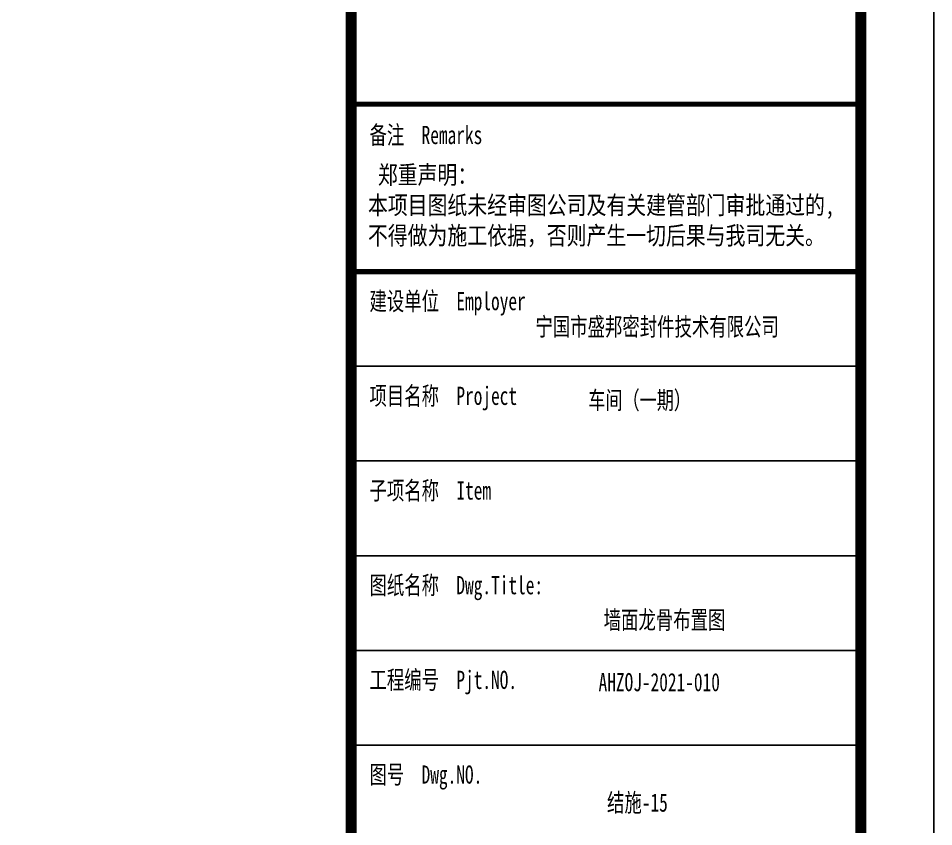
# Model space of a CAD drawing. Extents: x -89996 to 1006241, y -2176 to 440573.
# Drawn here: x 779147 to 796921, y 19996 to 35692 of the extents above; entities that cross this region are included whole.
import ezdxf
from ezdxf.enums import TextEntityAlignment as Align

# ---------------------------------------------------------------- set-up
doc = ezdxf.new("R2010")
doc.units = 0
doc.header["$LTSCALE"] = 1000
doc.header["$MEASUREMENT"] = 0
doc.layers.add('PUB_TITLE', color=4, linetype='Continuous')
doc.styles.add('_gyy_title_ST', font='', dxfattribs={"width": 0.8})
doc.styles.get('_gyy_title_ST').set_extended_font_data('SimSun')

# ---------------------------------------------------------------- blocks, each defined once
blk = doc.blocks.new('A$C767023C3')
at = {"layer": 'PUB_TITLE'}
for p, q in [((0, -23191.9), (-4949.5, -23191.9)), ((0, -25737.4), (-4949.5, -25737.4)), ((0, -26656.6), (-4949.5, -26656.6)), ((0, -27575.8), (-4949.5, -27575.8)), ((0, -28494.9), (-4949.5, -28494.9)), ((0, -29414.1), (-4949.5, -29414.1))]:
    blk.add_line(p, q, dxfattribs=at)
at = {"layer": 'PUB_TITLE', "const_width": 106.1}
blk.add_lwpolyline([(-4949.5, 0), (0, 0), (0, -40585.9), (-4949.5, -40585.9)], close=True, dxfattribs=at)
at = {"layer": 'PUB_TITLE', "const_width": 49.5}
for points in [[(-4949.5, -23191.9), (0, -23191.9)], [(-4949.5, -24818.2), (0, -24818.2)]]:
    blk.add_lwpolyline(points, dxfattribs=at)
at = {"layer": 'PUB_TITLE', "style": '_gyy_title_ST', "width": 0.7}
for s, height, p in [('备注  Remarks', 176.767, (-4770.6, -23579.6)), ('建设单位  Employer', 176.767, (-4770.6, -25192.9)), ('项目名称  Project', 176.767, (-4770.6, -26112.1)), ('子项名称  Item', 176.77, (-4770.6, -27031.3)), ('图纸名称  Dwg.Title:', 176.767, (-4770.6, -27950.5)), ('工程编号  Pjt.NO.', 176.767, (-4770.6, -28869.7)), ('图号  Dwg.NO.', 176.767, (-4770.6, -29788.9))]:
    blk.add_text(s, height=height, dxfattribs=at).set_placement(p)
at = {"layer": 'PUB_TITLE', "color": 2, "style": '_gyy_title_ST', "width": 0.7}
for s, height, p in [('宁国市盛邦密封件技术有限公司', 176.767, (-1977.8, -25348.4)), ('车间（一期）', 173.86, (-2147.6, -26063.1))]:
    blk.add_text(s, height=height, dxfattribs=at).set_placement(p, align=Align.MIDDLE)
blk.add_text('AHZOJ-2021-010', height=176.767, dxfattribs=at).set_placement((-1957.5, -28891.9), align=Align.CENTER)
at = {"layer": 'PUB_TITLE', "insert": (-4785.4, -23789.7), "char_height": 176.767, "width": 5656.565, "attachment_point": 1, "style": '_gyy_title_ST'}
blk.add_mtext(' 郑重声明：\\P本项目图纸未经审图公司及有关建管部门审批通过的,\\P不得做为施工依据，否则产生一切后果与我司无关。', dxfattribs=at)

msp = doc.modelspace()

# ---------------------------------------------------------------- linework, layer by layer
at = {"layer": 'PUB_TITLE'}
msp.add_lwpolyline([(678121.29, -2176.39), (796921.29, -2176.39), (796921.29, 81823.61), (678121.29, 81823.61)], close=True, dxfattribs=at)
at = {"layer": 'PUB_TITLE', "const_width": 212.12}
msp.add_lwpolyline([(681656.65, -762.25), (681656.65, 80409.47), (795507.15, 80409.47), (795507.15, -762.25)], close=True, dxfattribs=at)

# ---------------------------------------------------------------- block references
at = {"xscale": 2, "yscale": 2, "zscale": 2}
msp.add_blockref('A$C767023C3', (795507.15, 80409.47), dxfattribs=at)

# ---------------------------------------------------------------- texts
at = {"layer": 'PUB_TITLE', "color": 6, "style": '_gyy_title_ST', "width": 0.7}
msp.add_text('墙面龙骨布置图', height=353.535, dxfattribs=at).set_placement((791694.52, 24017.86), align=Align.MIDDLE)
msp.add_text('结施-15', height=353.535, dxfattribs=at).set_placement((791168.57, 20286.89), align=Align.CENTER)

doc.saveas('drawing.dxf')
